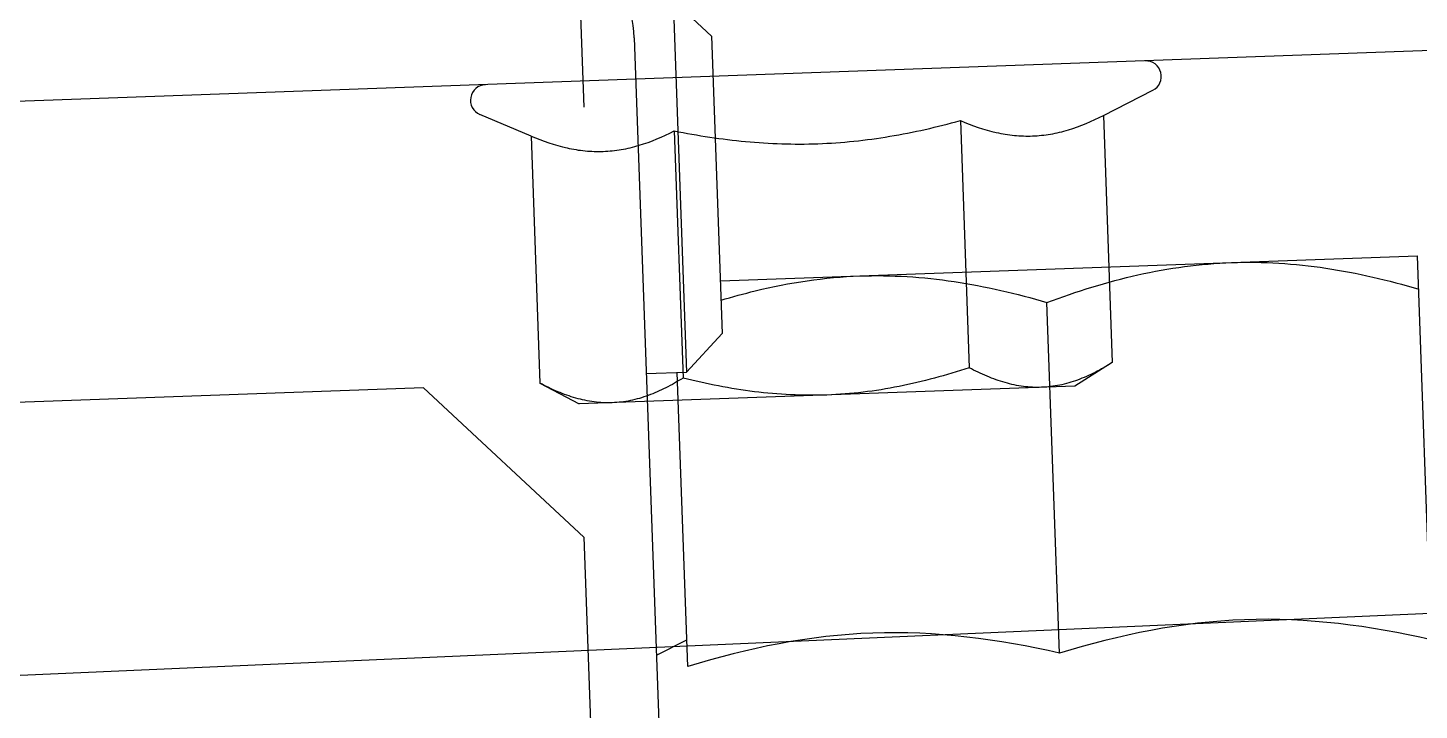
# Model space of a CAD drawing. Header units: millimetres. Extents: x 8884 to 18446, y 10737 to 16556.
# Drawn here: x 11246.363 to 11248.607, y 15460.444 to 15461.545 of the extents above; entities that cross this region are included whole.
import ezdxf

# ---------------------------------------------------------------- set-up
doc = ezdxf.new("R2010")
doc.units = ezdxf.units.MM
doc.layers.add('ZMATERIEL', color=7, linetype='Continuous')

msp = doc.modelspace()

# ---------------------------------------------------------------- hatches: boundary and pattern name
at = {"layer": 'ZMATERIEL'}
msp.add_hatch(color=252, dxfattribs=at).paths.add_polyline_path([(11246.7005, 15461.6786), (11246.7005, 15461.6786), (11244.7517, 15461.6086), (11244.7517, 15461.6086, 0.070709), (11245.7311, 15461.5037, 0.070709)])

# ---------------------------------------------------------------- linework, layer by layer
at = {"color": 252, "linetype": 'Continuous'}
for p, q in [((11247.1812, 15463.6152, 84.487), (11247.2603, 15461.4166, 84.487)), ((11247.4042, 15461.5889, 84.487), (11247.4663, 15461.5311, 84.487)), ((11247.4042, 15461.5889, 84.487), (11247.4257, 15460.9893, 84.487)), ((11247.4663, 15461.5311, 84.487), (11247.4835, 15461.0514, 84.487)), ((11248.7478, 15461.5121, 84.487), (11235.991, 15461.0533, 84.487)), ((11247.3413, 15461.5287, 84.487), (11247.5306, 15456.265, 84.487)), ((11248.0982, 15461.4032, 84.487), (11248.1779, 15461.4439, 84.487)), ((11247.175, 15461.37, 84.487), (11247.0925, 15461.4049, 84.487)), ((11248.0982, 15461.4032, 84.487), (11248.1125, 15461.0047, 84.487)), ((11247.4058, 15461.3783, 84.487), (11247.4201, 15460.9798, 84.487)), ((11247.8674, 15461.3949, 84.487), (11247.8817, 15460.9964, 84.487)), ((11247.175, 15461.37, 84.487), (11247.1893, 15460.9715, 84.487)), ((11247.4805, 15461.1363, 84.487), (11248.6048, 15461.1768, 84.487)), ((11248.627, 15460.5576, 84.487), (11248.6048, 15461.1768, 84.487)), ((11248.0274, 15460.536, 84.487), (11248.0071, 15461.1016, 84.487)), ((11247.4257, 15460.9893, 84.487), (11247.4835, 15461.0514, 84.487)), ((11248.1125, 15461.0047, 84.487), (11248.0519, 15460.9668, 84.487)), ((11247.1893, 15460.9715, 84.487), (11247.2525, 15460.938, 84.487)), ((11247.3608, 15460.9869, 84.487), (11247.4257, 15460.9893, 84.487)), ((11247.4278, 15460.5145, 84.487), (11247.4107, 15460.9887, 84.487)), ((11247.0014, 15460.964, 84.487), (11245.7522, 15460.9191, 84.487)), ((11247.2602, 15460.7231, 84.487), (11247.0014, 15460.964, 84.487)), ((11248.0519, 15460.9668, 84.487), (11247.2525, 15460.938, 84.487)), ((11247.2602, 15460.7231, 84.487), (11247.3249, 15458.9243, 84.487)), ((11233.8911, 15459.9534, 84.487), (11248.6255, 15460.6008, 84.487)), ((11247.3771, 15460.5326, 84.487), (11247.4262, 15460.5577, 84.487))]:
    msp.add_line(p, q, dxfattribs=at)
for centre, radius, start, end in [((11247.1414, 15461.5215, 84.487), 0.2, 2.0597, 47.0597), ((11248.1666, 15461.4662, 84.487), 0.025, 297.0597, 92.0597), ((11247.1023, 15461.4279, 84.487), 0.025, 92.0597, 247.0597)]:
    msp.add_arc(centre, radius, start, end, dxfattribs=at)
for points, start_tangent, end_tangent in [([(11247.8674, 15461.3949, 84.487), (11247.9254, 15461.3758, 84.487), (11247.9546, 15461.3711, 84.487), (11247.9838, 15461.3702, 84.487), (11248.0129, 15461.3732, 84.487), (11248.0416, 15461.38, 84.487), (11248.0982, 15461.4032, 84.487)], (0.920911, -0.389773), (0.890533, 0.454918)), ([(11247.175, 15461.37, 84.487), (11247.233, 15461.3509, 84.487), (11247.2622, 15461.3462, 84.487), (11247.2914, 15461.3453, 84.487), (11247.3205, 15461.3483, 84.487), (11247.3493, 15461.3551, 84.487), (11247.4058, 15461.3783, 84.487)], (0.920911, -0.389773), (0.890533, 0.454918)), ([(11247.4058, 15461.3783, 84.487), (11247.5211, 15461.3613, 84.487), (11247.6376, 15461.3577, 84.487)], (0.981411, -0.191916), (0.999354, 0.03594)), ([(11247.6376, 15461.3577, 84.487), (11247.7536, 15461.3696, 84.487), (11247.8674, 15461.3949, 84.487)], (0.999354, 0.03594), (0.96509, 0.261918)), ([(11248.0071, 15461.1016, 84.487), (11248.1539, 15461.1461, 84.487), (11248.3049, 15461.166, 84.487)], (0.936705, 0.350119), (0.999354, 0.03594)), ([(11248.3049, 15461.166, 84.487), (11248.457, 15461.157, 84.487), (11248.6067, 15461.1232, 84.487)], (0.999354, 0.03594), (0.959436, -0.281928)), ([(11247.4815, 15461.1052, 84.487), (11247.5367, 15461.1204, 84.487), (11247.7053, 15461.1444, 84.487)], (0.956814, 0.290702), (0.999354, 0.03594)), ([(11247.7053, 15461.1444, 84.487), (11247.8574, 15461.1354, 84.487), (11248.0071, 15461.1016, 84.487)], (0.999354, 0.03594), (0.959436, -0.281928)), ([(11247.8817, 15460.9964, 84.487), (11247.7685, 15460.9662, 84.487), (11247.6522, 15460.9524, 84.487)], (-0.95018, -0.311701), (-0.999354, -0.03594)), ([(11247.9984, 15460.9648, 84.487), (11247.969, 15460.9662, 84.487), (11247.9397, 15460.9724, 84.487), (11247.9106, 15460.9826, 84.487), (11247.8817, 15460.9964, 84.487)], (-0.999354, -0.03594), (-0.883436, 0.468552)), ([(11248.1125, 15461.0047, 84.487), (11248.0847, 15460.9889, 84.487), (11248.0564, 15460.9766, 84.487), (11248.0276, 15460.9683, 84.487), (11247.9984, 15460.9648, 84.487)], (-0.847496, -0.530802), (-0.999354, -0.03594)), ([(11247.306, 15460.9399, 84.487), (11247.2767, 15460.9413, 84.487), (11247.2473, 15460.9475, 84.487), (11247.2182, 15460.9577, 84.487), (11247.1893, 15460.9715, 84.487)], (-0.999354, -0.03594), (-0.883436, 0.468552)), ([(11247.4201, 15460.9798, 84.487), (11247.3923, 15460.964, 84.487), (11247.364, 15460.9517, 84.487), (11247.3352, 15460.9434, 84.487), (11247.306, 15460.9399, 84.487)], (-0.847496, -0.530802), (-0.999354, -0.03594)), ([(11247.6522, 15460.9524, 84.487), (11247.5352, 15460.9578, 84.487), (11247.4201, 15460.9798, 84.487)], (-0.999354, -0.03594), (-0.970116, 0.242641)), ([(11248.627, 15460.5576, 84.487), (11248.3257, 15460.5901, 84.487), (11248.0274, 15460.536, 84.487)], (-0.974337, 0.225094), (-0.955651, -0.294503)), ([(11248.0274, 15460.536, 84.487), (11247.726, 15460.5685, 84.487), (11247.4278, 15460.5145, 84.487)], (-0.974337, 0.225094), (-0.955651, -0.294503))]:
    msp.add_spline(points, degree=3, dxfattribs=dict(at, start_tangent=start_tangent, end_tangent=end_tangent))
at = {"layer": 'ZMATERIEL', "color": 252, "linetype": 'Continuous'}
msp.add_arc((11245.6003, 15465.0012, 84.487), 3.5, 272.1417, 288.3201, dxfattribs=at)

doc.saveas('drawing.dxf')
